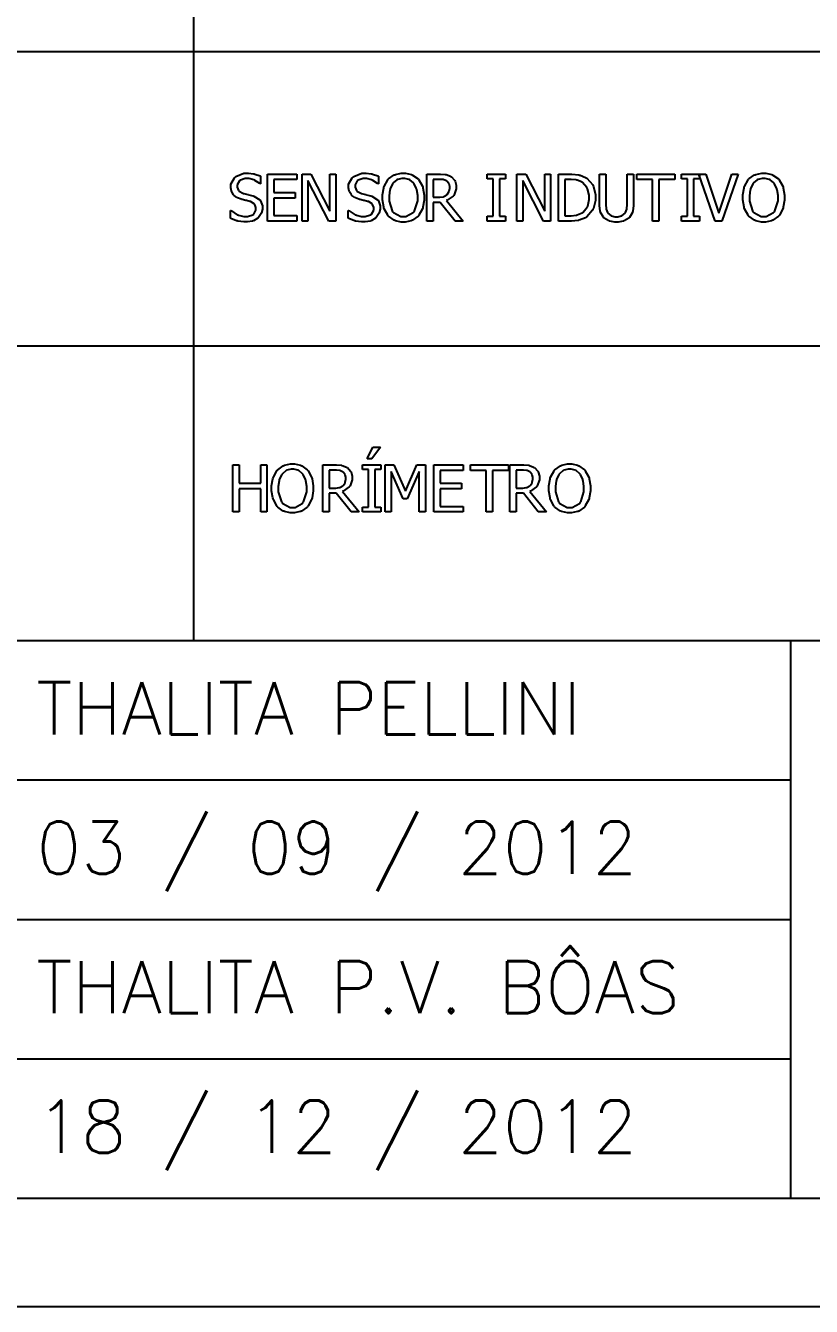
# Model space of a CAD drawing. Header units: millimetres. Extents: x 1974 to 2560, y 1429 to 1567.
# Drawn here: x 2487.464 to 2490.28, y 1512.671 to 1517.264 of the extents above; entities that cross this region are included whole.
import ezdxf

# ---------------------------------------------------------------- set-up
doc = ezdxf.new("R2010")
doc.units = ezdxf.units.MM
for name, color, linetype in [('MARGEM', 1, 'Continuous'), ('TEXTO', 4, 'Continuous'), ('TIMBRE', 7, 'Continuous')]:
    doc.layers.add(name, color=color, linetype=linetype)
doc.styles.add('ROMANS', font='romans.shx', dxfattribs={"height": 37})

msp = doc.modelspace()

# ---------------------------------------------------------------- linework, layer by layer
at = {"layer": 'MARGEM', "color": 7}
msp.add_lwpolyline([(2478.4513, 1512.6706), (2508.1513, 1512.6706), (2508.1513, 1533.6956), (2478.4513, 1533.6956)], close=True, dxfattribs=at)
at = {"layer": 'TEXTO', "color": 0}
for p, q in [((2488.0651, 1531.9544), (2488.0651, 1515.0586)), ((2507.7976, 1517.1706), (2478.9131, 1517.1706)), ((2488.1989, 1516.6953), (2488.2122, 1516.7188)), ((2488.2122, 1516.7188), (2488.2149, 1516.7211)), ((2488.2149, 1516.7211), (2488.2175, 1516.7234)), ((2488.2175, 1516.7234), (2488.2461, 1516.7349)), ((2488.2302, 1516.7071), (2488.2223, 1516.6936)), ((2488.2319, 1516.7083), (2488.2302, 1516.7071)), ((2488.2335, 1516.7095), (2488.2319, 1516.7083)), ((2488.2508, 1516.7156), (2488.2335, 1516.7095)), ((2488.2461, 1516.7349), (2488.2558, 1516.7349)), ((2488.2572, 1516.7156), (2488.2508, 1516.7156)), ((2488.2558, 1516.7349), (2488.2625, 1516.7349)), ((2488.2632, 1516.7156), (2488.2572, 1516.7156)), ((2488.2625, 1516.7349), (2488.2804, 1516.7326)), ((2488.2815, 1516.7111), (2488.2632, 1516.7156)), ((2488.2804, 1516.7326), (2488.2825, 1516.7321)), ((2488.2836, 1516.7101), (2488.2815, 1516.7111)), ((2488.2825, 1516.7321), (2488.2846, 1516.7317)), ((2488.2856, 1516.7092), (2488.2836, 1516.7101)), ((2488.2846, 1516.7317), (2488.3042, 1516.7249)), ((2488.3029, 1516.6985), (2488.2856, 1516.7092)), ((2488.3042, 1516.7249), (2488.306, 1516.7241)), ((2488.306, 1516.7241), (2488.306, 1516.6972)), ((2488.3303, 1516.563), (2488.3303, 1516.7319)), ((2488.3303, 1516.7319), (2488.4358, 1516.7319)), ((2488.4358, 1516.7119), (2488.3527, 1516.7119)), ((2488.3527, 1516.7119), (2488.3527, 1516.6657)), ((2488.4358, 1516.7319), (2488.4358, 1516.7119)), ((2488.4544, 1516.563), (2488.4544, 1516.7319)), ((2488.4544, 1516.7319), (2488.4864, 1516.7319)), ((2488.5501, 1516.563), (2488.4754, 1516.7086)), ((2488.4754, 1516.7086), (2488.4754, 1516.563)), ((2488.4864, 1516.7319), (2488.5543, 1516.5982)), ((2488.5543, 1516.5982), (2488.5543, 1516.7319)), ((2488.5543, 1516.7319), (2488.5752, 1516.7319)), ((2488.5752, 1516.7319), (2488.5752, 1516.563)), ((2488.5752, 1516.7319), (2488.5752, 1516.7319)), ((2488.621, 1516.6953), (2488.6343, 1516.7188)), ((2488.6343, 1516.7188), (2488.6371, 1516.7211)), ((2488.6371, 1516.7211), (2488.6397, 1516.7234)), ((2488.6397, 1516.7234), (2488.6682, 1516.7349)), ((2488.6525, 1516.7071), (2488.6444, 1516.6936)), ((2488.6541, 1516.7083), (2488.6525, 1516.7071)), ((2488.6556, 1516.7095), (2488.6541, 1516.7083)), ((2488.673, 1516.7156), (2488.6556, 1516.7095)), ((2488.6682, 1516.7349), (2488.6779, 1516.7349)), ((2488.6793, 1516.7156), (2488.673, 1516.7156)), ((2488.6779, 1516.7349), (2488.6846, 1516.7349)), ((2488.6854, 1516.7156), (2488.6793, 1516.7156)), ((2488.6846, 1516.7349), (2488.7026, 1516.7326)), ((2488.7037, 1516.7111), (2488.6854, 1516.7156)), ((2488.7026, 1516.7326), (2488.7048, 1516.7321)), ((2488.7058, 1516.7101), (2488.7037, 1516.7111)), ((2488.7048, 1516.7321), (2488.7068, 1516.7317)), ((2488.7079, 1516.7092), (2488.7058, 1516.7101)), ((2488.7068, 1516.7317), (2488.7263, 1516.7249)), ((2488.7251, 1516.6985), (2488.7079, 1516.7092)), ((2488.7263, 1516.7249), (2488.7281, 1516.7241)), ((2488.7281, 1516.7241), (2488.7281, 1516.6972)), ((2488.7489, 1516.6876), (2488.7614, 1516.7106)), ((2488.7614, 1516.7106), (2488.763, 1516.7125)), ((2488.763, 1516.7125), (2488.7646, 1516.7145)), ((2488.7646, 1516.7145), (2488.7843, 1516.7286)), ((2488.7946, 1516.7111), (2488.7811, 1516.7001)), ((2488.7843, 1516.7286), (2488.7866, 1516.7296)), ((2488.7866, 1516.7296), (2488.7888, 1516.7306)), ((2488.7888, 1516.7306), (2488.8102, 1516.7354)), ((2488.7961, 1516.7118), (2488.7946, 1516.7111)), ((2488.7976, 1516.7125), (2488.7961, 1516.7118)), ((2488.8121, 1516.716), (2488.7976, 1516.7125)), ((2488.8102, 1516.7354), (2488.8174, 1516.7354)), ((2488.8176, 1516.716), (2488.8121, 1516.716)), ((2488.8174, 1516.7354), (2488.8251, 1516.7354)), ((2488.8224, 1516.716), (2488.8176, 1516.716)), ((2488.8372, 1516.7124), (2488.8224, 1516.716)), ((2488.8251, 1516.7354), (2488.8462, 1516.7305)), ((2488.8388, 1516.7117), (2488.8372, 1516.7124)), ((2488.8404, 1516.711), (2488.8388, 1516.7117)), ((2488.8538, 1516.7), (2488.8404, 1516.711)), ((2488.8462, 1516.7305), (2488.8485, 1516.7294)), ((2488.8485, 1516.7294), (2488.8507, 1516.7284)), ((2488.8507, 1516.7284), (2488.8702, 1516.7144)), ((2488.8702, 1516.7144), (2488.8719, 1516.7125)), ((2488.8719, 1516.7125), (2488.8735, 1516.7107)), ((2488.8719, 1516.7125), (2488.8719, 1516.7125)), ((2488.8735, 1516.7107), (2488.8859, 1516.6878)), ((2488.9015, 1516.563), (2488.9015, 1516.7319)), ((2488.9015, 1516.7319), (2488.9451, 1516.7319)), ((2488.9462, 1516.7126), (2488.924, 1516.7126)), ((2488.924, 1516.7126), (2488.924, 1516.6489)), ((2488.9451, 1516.7319), (2488.951, 1516.7319)), ((2488.9498, 1516.7126), (2488.9462, 1516.7126)), ((2488.9608, 1516.7117), (2488.9498, 1516.7126)), ((2488.951, 1516.7319), (2488.9677, 1516.7307)), ((2488.962, 1516.7114), (2488.9608, 1516.7117)), ((2488.963, 1516.7112), (2488.962, 1516.7114)), ((2488.9722, 1516.7074), (2488.963, 1516.7112)), ((2488.9677, 1516.7307), (2488.9694, 1516.7304)), ((2488.9694, 1516.7304), (2488.971, 1516.7302)), ((2488.971, 1516.7302), (2488.9865, 1516.724)), ((2488.9731, 1516.7068), (2488.9722, 1516.7074)), ((2488.9739, 1516.7062), (2488.9731, 1516.7068)), ((2488.9807, 1516.6985), (2488.9739, 1516.7062)), ((2488.9865, 1516.724), (2488.988, 1516.723)), ((2488.988, 1516.723), (2488.9895, 1516.7221)), ((2488.9895, 1516.7221), (2489.0012, 1516.7099)), ((2489.0012, 1516.7099), (2489.0021, 1516.7084)), ((2489.0021, 1516.7084), (2489.0029, 1516.7069)), ((2489.0029, 1516.7069), (2489.0072, 1516.6914)), ((2489.1184, 1516.7147), (2489.1184, 1516.7319)), ((2489.1184, 1516.7319), (2489.184, 1516.7319)), ((2489.1399, 1516.7147), (2489.1184, 1516.7147)), ((2489.1399, 1516.5803), (2489.1399, 1516.7147)), ((2489.184, 1516.7147), (2489.1625, 1516.7147)), ((2489.1625, 1516.7147), (2489.1625, 1516.5803)), ((2489.184, 1516.7319), (2489.184, 1516.7147)), ((2489.2243, 1516.563), (2489.2243, 1516.7319)), ((2489.2243, 1516.7319), (2489.2562, 1516.7319)), ((2489.3199, 1516.563), (2489.2452, 1516.7086)), ((2489.2452, 1516.7086), (2489.2452, 1516.563)), ((2489.2562, 1516.7319), (2489.3241, 1516.5982)), ((2489.3241, 1516.5982), (2489.3241, 1516.7319)), ((2489.3241, 1516.7319), (2489.345, 1516.7319)), ((2489.345, 1516.7319), (2489.345, 1516.563)), ((2489.345, 1516.7319), (2489.345, 1516.7319)), ((2489.3733, 1516.563), (2489.3733, 1516.7319)), ((2489.3733, 1516.7319), (2489.4117, 1516.7319)), ((2489.4129, 1516.7126), (2489.3958, 1516.7126)), ((2489.3958, 1516.7126), (2489.3958, 1516.5823)), ((2489.4117, 1516.7319), (2489.4211, 1516.7319)), ((2489.4188, 1516.7126), (2489.4129, 1516.7126)), ((2489.4365, 1516.7107), (2489.4188, 1516.7126)), ((2489.4211, 1516.7319), (2489.4468, 1516.729)), ((2489.4383, 1516.7103), (2489.4365, 1516.7107)), ((2489.4399, 1516.7099), (2489.4383, 1516.7103)), ((2489.456, 1516.7034), (2489.4399, 1516.7099)), ((2489.4468, 1516.729), (2489.4491, 1516.7283)), ((2489.4491, 1516.7283), (2489.4514, 1516.7278)), ((2489.4514, 1516.7278), (2489.4705, 1516.7196)), ((2489.4575, 1516.7024), (2489.456, 1516.7034)), ((2489.4595, 1516.7012), (2489.4575, 1516.7024)), ((2489.4705, 1516.7196), (2489.4722, 1516.7186)), ((2489.4722, 1516.7186), (2489.475, 1516.7168)), ((2489.475, 1516.7168), (2489.496, 1516.6929)), ((2489.5203, 1516.6266), (2489.5203, 1516.7319)), ((2489.5203, 1516.7319), (2489.5428, 1516.7319)), ((2489.5428, 1516.7319), (2489.5428, 1516.6266)), ((2489.6201, 1516.626), (2489.6201, 1516.7319)), ((2489.6201, 1516.7319), (2489.6424, 1516.7319)), ((2489.6424, 1516.7319), (2489.6424, 1516.6266)), ((2489.6541, 1516.7119), (2489.6541, 1516.7319)), ((2489.6541, 1516.7319), (2489.7901, 1516.7319)), ((2489.7109, 1516.7119), (2489.6541, 1516.7119)), ((2489.7109, 1516.563), (2489.7109, 1516.7119)), ((2489.7901, 1516.7119), (2489.7333, 1516.7119)), ((2489.7333, 1516.7119), (2489.7333, 1516.563)), ((2489.7901, 1516.7319), (2489.7901, 1516.7119)), ((2489.8138, 1516.7147), (2489.8138, 1516.7319)), ((2489.8138, 1516.7319), (2489.8793, 1516.7319)), ((2489.8353, 1516.7147), (2489.8138, 1516.7147)), ((2489.8353, 1516.5803), (2489.8353, 1516.7147)), ((2489.8793, 1516.7147), (2489.8577, 1516.7147)), ((2489.8577, 1516.7147), (2489.8577, 1516.5803)), ((2489.935, 1516.563), (2489.8769, 1516.7319)), ((2489.8769, 1516.7319), (2489.901, 1516.7319)), ((2489.8793, 1516.7319), (2489.8793, 1516.7147)), ((2489.901, 1516.7319), (2489.9477, 1516.5917)), ((2489.9477, 1516.5917), (2489.9944, 1516.7319)), ((2490.0173, 1516.7319), (2489.9592, 1516.563)), ((2489.9944, 1516.7319), (2490.0173, 1516.7319)), ((2489.9944, 1516.7319), (2489.9944, 1516.7319)), ((2490.0403, 1516.6876), (2490.0529, 1516.7106)), ((2490.0529, 1516.7106), (2490.0545, 1516.7125)), ((2490.0545, 1516.7125), (2490.056, 1516.7145)), ((2490.056, 1516.7145), (2490.0758, 1516.7286)), ((2490.086, 1516.7111), (2490.0727, 1516.7001)), ((2490.0758, 1516.7286), (2490.0781, 1516.7296)), ((2490.0781, 1516.7296), (2490.0803, 1516.7306)), ((2490.0803, 1516.7306), (2490.1017, 1516.7354)), ((2490.0876, 1516.7118), (2490.086, 1516.7111)), ((2490.0891, 1516.7125), (2490.0876, 1516.7118)), ((2490.1036, 1516.716), (2490.0891, 1516.7125)), ((2490.1017, 1516.7354), (2490.1088, 1516.7354)), ((2490.1091, 1516.716), (2490.1036, 1516.716)), ((2490.1088, 1516.7354), (2490.1166, 1516.7354)), ((2490.1138, 1516.716), (2490.1091, 1516.716)), ((2490.1286, 1516.7124), (2490.1138, 1516.716)), ((2490.1166, 1516.7354), (2490.1376, 1516.7305)), ((2490.1302, 1516.7117), (2490.1286, 1516.7124)), ((2490.1318, 1516.711), (2490.1302, 1516.7117)), ((2490.1452, 1516.7), (2490.1318, 1516.711)), ((2490.1376, 1516.7305), (2490.14, 1516.7294)), ((2490.14, 1516.7294), (2490.1422, 1516.7284)), ((2490.1422, 1516.7284), (2490.1617, 1516.7144)), ((2490.1617, 1516.7144), (2490.1633, 1516.7125)), ((2490.1633, 1516.7125), (2490.1649, 1516.7107)), ((2490.1633, 1516.7125), (2490.1633, 1516.7125)), ((2490.1649, 1516.7107), (2490.1773, 1516.6878)), ((2488.1989, 1516.6866), (2488.1989, 1516.6953)), ((2488.1989, 1516.6826), (2488.1989, 1516.6866)), ((2488.2014, 1516.6705), (2488.1989, 1516.6826)), ((2488.2018, 1516.6693), (2488.2014, 1516.6705)), ((2488.2023, 1516.668), (2488.2018, 1516.6693)), ((2488.209, 1516.6571), (2488.2023, 1516.668)), ((2488.2099, 1516.6562), (2488.209, 1516.6571)), ((2488.2107, 1516.6553), (2488.2099, 1516.6562)), ((2488.2223, 1516.6936), (2488.2223, 1516.6891)), ((2488.2223, 1516.6891), (2488.2223, 1516.6848)), ((2488.2223, 1516.6848), (2488.2269, 1516.673)), ((2488.2269, 1516.673), (2488.2279, 1516.6719)), ((2488.2279, 1516.6719), (2488.2288, 1516.6709)), ((2488.2288, 1516.6709), (2488.2425, 1516.6631)), ((2488.2425, 1516.6631), (2488.2444, 1516.6626)), ((2488.2444, 1516.6626), (2488.2456, 1516.6623)), ((2488.2456, 1516.6623), (2488.2601, 1516.6587)), ((2488.2601, 1516.6587), (2488.2619, 1516.6582)), ((2488.2619, 1516.6582), (2488.2635, 1516.6578)), ((2488.2635, 1516.6578), (2488.2778, 1516.6541)), ((2488.3043, 1516.6972), (2488.3029, 1516.6985)), ((2488.306, 1516.6972), (2488.3043, 1516.6972)), ((2488.3527, 1516.6657), (2488.4302, 1516.6657)), ((2488.4302, 1516.6657), (2488.4302, 1516.6457)), ((2488.621, 1516.6866), (2488.621, 1516.6953)), ((2488.621, 1516.6826), (2488.621, 1516.6866)), ((2488.6235, 1516.6705), (2488.621, 1516.6826)), ((2488.624, 1516.6693), (2488.6235, 1516.6705)), ((2488.6244, 1516.668), (2488.624, 1516.6693)), ((2488.6312, 1516.6571), (2488.6244, 1516.668)), ((2488.6321, 1516.6562), (2488.6312, 1516.6571)), ((2488.633, 1516.6553), (2488.6321, 1516.6562)), ((2488.6444, 1516.6936), (2488.6444, 1516.6891)), ((2488.6444, 1516.6891), (2488.6444, 1516.6848)), ((2488.6444, 1516.6848), (2488.6492, 1516.673)), ((2488.6492, 1516.673), (2488.6501, 1516.6719)), ((2488.6501, 1516.6719), (2488.651, 1516.6709)), ((2488.651, 1516.6709), (2488.6647, 1516.6631)), ((2488.6647, 1516.6631), (2488.6665, 1516.6626)), ((2488.6665, 1516.6626), (2488.6677, 1516.6623)), ((2488.6677, 1516.6623), (2488.6823, 1516.6587)), ((2488.6823, 1516.6587), (2488.684, 1516.6582)), ((2488.684, 1516.6582), (2488.6856, 1516.6578)), ((2488.6856, 1516.6578), (2488.7, 1516.6541)), ((2488.7265, 1516.6972), (2488.7251, 1516.6985)), ((2488.7281, 1516.6972), (2488.7265, 1516.6972)), ((2488.7428, 1516.6568), (2488.7472, 1516.6823)), ((2488.7428, 1516.6474), (2488.7428, 1516.6568)), ((2488.7472, 1516.6823), (2488.748, 1516.6849)), ((2488.748, 1516.6849), (2488.7489, 1516.6876)), ((2488.7691, 1516.6748), (2488.7662, 1516.6543)), ((2488.7698, 1516.6769), (2488.7691, 1516.6748)), ((2488.7703, 1516.6792), (2488.7698, 1516.6769)), ((2488.7788, 1516.6972), (2488.7703, 1516.6792)), ((2488.7799, 1516.6986), (2488.7788, 1516.6972)), ((2488.7811, 1516.7001), (2488.7799, 1516.6986)), ((2488.8549, 1516.6986), (2488.8538, 1516.7)), ((2488.856, 1516.6972), (2488.8549, 1516.6986)), ((2488.8645, 1516.6794), (2488.856, 1516.6972)), ((2488.8652, 1516.6771), (2488.8645, 1516.6794)), ((2488.8658, 1516.675), (2488.8652, 1516.6771)), ((2488.8688, 1516.6549), (2488.8658, 1516.675)), ((2488.8859, 1516.6878), (2488.8868, 1516.685)), ((2488.8868, 1516.685), (2488.8877, 1516.6823)), ((2488.8877, 1516.6823), (2488.8922, 1516.6562)), ((2488.8922, 1516.6562), (2488.8922, 1516.6474)), ((2488.9623, 1516.6509), (2488.9733, 1516.6567)), ((2488.9733, 1516.6567), (2488.9743, 1516.6576)), ((2488.9743, 1516.6576), (2488.975, 1516.6585)), ((2488.975, 1516.6585), (2488.981, 1516.6679)), ((2488.9811, 1516.6975), (2488.9807, 1516.6985)), ((2488.981, 1516.6679), (2488.9814, 1516.669)), ((2488.9815, 1516.6966), (2488.9811, 1516.6975)), ((2488.9814, 1516.669), (2488.9818, 1516.6701)), ((2488.9838, 1516.6877), (2488.9815, 1516.6966)), ((2488.9818, 1516.6701), (2488.9838, 1516.6809)), ((2488.9838, 1516.6844), (2488.9838, 1516.6877)), ((2488.9838, 1516.6809), (2488.9838, 1516.6844)), ((2488.9838, 1516.6844), (2488.9838, 1516.6844)), ((2488.9994, 1516.6571), (2488.9978, 1516.655)), ((2489.0072, 1516.6784), (2488.9994, 1516.6571)), ((2489.0072, 1516.6914), (2489.0072, 1516.6861)), ((2489.0072, 1516.6861), (2489.0072, 1516.6784)), ((2489.4755, 1516.6832), (2489.4595, 1516.7012)), ((2489.4767, 1516.6809), (2489.4755, 1516.6832)), ((2489.4778, 1516.6787), (2489.4767, 1516.6809)), ((2489.4831, 1516.656), (2489.4778, 1516.6787)), ((2489.4831, 1516.6476), (2489.4831, 1516.656)), ((2489.496, 1516.6929), (2489.4976, 1516.6899)), ((2489.4976, 1516.6899), (2489.499, 1516.687)), ((2489.499, 1516.687), (2489.5065, 1516.6573)), ((2489.5065, 1516.6573), (2489.5065, 1516.6473)), ((2490.0342, 1516.6568), (2490.0386, 1516.6823)), ((2490.0342, 1516.6474), (2490.0342, 1516.6568)), ((2490.0386, 1516.6823), (2490.0395, 1516.6849)), ((2490.0395, 1516.6849), (2490.0403, 1516.6876)), ((2490.0605, 1516.6748), (2490.0576, 1516.6543)), ((2490.0612, 1516.6769), (2490.0605, 1516.6748)), ((2490.0617, 1516.6792), (2490.0612, 1516.6769)), ((2490.0703, 1516.6972), (2490.0617, 1516.6792)), ((2490.0715, 1516.6986), (2490.0703, 1516.6972)), ((2490.0727, 1516.7001), (2490.0715, 1516.6986)), ((2490.1464, 1516.6986), (2490.1452, 1516.7)), ((2490.1474, 1516.6972), (2490.1464, 1516.6986)), ((2490.1559, 1516.6794), (2490.1474, 1516.6972)), ((2490.1566, 1516.6771), (2490.1559, 1516.6794)), ((2490.1572, 1516.675), (2490.1566, 1516.6771)), ((2490.1602, 1516.6549), (2490.1572, 1516.675)), ((2490.1773, 1516.6878), (2490.1783, 1516.685)), ((2490.1783, 1516.685), (2490.1792, 1516.6823)), ((2490.1792, 1516.6823), (2490.1836, 1516.6562)), ((2490.1836, 1516.6562), (2490.1836, 1516.6474)), ((2488.221, 1516.6475), (2488.2107, 1516.6553)), ((2488.2222, 1516.647), (2488.221, 1516.6475)), ((2488.2232, 1516.6464), (2488.2222, 1516.647)), ((2488.2363, 1516.6415), (2488.2232, 1516.6464)), ((2488.2378, 1516.6411), (2488.2363, 1516.6415)), ((2488.2394, 1516.6407), (2488.2378, 1516.6411)), ((2488.253, 1516.6375), (2488.2394, 1516.6407)), ((2488.254, 1516.6372), (2488.253, 1516.6375)), ((2488.2551, 1516.637), (2488.254, 1516.6372)), ((2488.2669, 1516.6338), (2488.2551, 1516.637)), ((2488.2682, 1516.6335), (2488.2669, 1516.6338)), ((2488.2701, 1516.633), (2488.2682, 1516.6335)), ((2488.2833, 1516.6251), (2488.2701, 1516.633)), ((2488.2778, 1516.6541), (2488.2789, 1516.6537)), ((2488.2789, 1516.6537), (2488.2818, 1516.6529)), ((2488.2818, 1516.6529), (2488.3031, 1516.6395)), ((2488.2842, 1516.6241), (2488.2833, 1516.6251)), ((2488.285, 1516.623), (2488.2842, 1516.6241)), ((2488.2892, 1516.6117), (2488.285, 1516.623)), ((2488.2892, 1516.6076), (2488.2892, 1516.6117)), ((2488.3031, 1516.6395), (2488.3044, 1516.6376)), ((2488.3044, 1516.6376), (2488.3058, 1516.6359)), ((2488.3058, 1516.6359), (2488.3125, 1516.6174)), ((2488.3125, 1516.6174), (2488.3125, 1516.6111)), ((2488.3125, 1516.6111), (2488.3125, 1516.6063)), ((2488.4302, 1516.6457), (2488.3527, 1516.6457)), ((2488.3527, 1516.6457), (2488.3527, 1516.583)), ((2488.6431, 1516.6475), (2488.633, 1516.6553)), ((2488.6443, 1516.647), (2488.6431, 1516.6475)), ((2488.6454, 1516.6464), (2488.6443, 1516.647)), ((2488.6585, 1516.6415), (2488.6454, 1516.6464)), ((2488.66, 1516.6411), (2488.6585, 1516.6415)), ((2488.6616, 1516.6407), (2488.66, 1516.6411)), ((2488.6751, 1516.6375), (2488.6616, 1516.6407)), ((2488.6762, 1516.6372), (2488.6751, 1516.6375)), ((2488.6773, 1516.637), (2488.6762, 1516.6372)), ((2488.6892, 1516.6338), (2488.6773, 1516.637)), ((2488.6905, 1516.6335), (2488.6892, 1516.6338)), ((2488.6923, 1516.633), (2488.6905, 1516.6335)), ((2488.7055, 1516.6251), (2488.6923, 1516.633)), ((2488.7, 1516.6541), (2488.7011, 1516.6537)), ((2488.7011, 1516.6537), (2488.7041, 1516.6529)), ((2488.7041, 1516.6529), (2488.7253, 1516.6395)), ((2488.7064, 1516.6241), (2488.7055, 1516.6251)), ((2488.7072, 1516.623), (2488.7064, 1516.6241)), ((2488.7113, 1516.6117), (2488.7072, 1516.623)), ((2488.7113, 1516.6076), (2488.7113, 1516.6117)), ((2488.7253, 1516.6395), (2488.7267, 1516.6376)), ((2488.7267, 1516.6376), (2488.7279, 1516.6359)), ((2488.7279, 1516.6359), (2488.7347, 1516.6174)), ((2488.7347, 1516.6174), (2488.7347, 1516.6111)), ((2488.7347, 1516.6111), (2488.7347, 1516.6063)), ((2488.7428, 1516.6389), (2488.7428, 1516.6474)), ((2488.7472, 1516.613), (2488.7428, 1516.6389)), ((2488.748, 1516.6102), (2488.7472, 1516.613)), ((2488.7489, 1516.6075), (2488.748, 1516.6102)), ((2488.7662, 1516.6543), (2488.7662, 1516.6474)), ((2488.7662, 1516.6474), (2488.7662, 1516.6347)), ((2488.7662, 1516.6347), (2488.7778, 1516.5995)), ((2488.8571, 1516.5995), (2488.8688, 1516.6355)), ((2488.8688, 1516.6474), (2488.8688, 1516.6549)), ((2488.8688, 1516.6355), (2488.8688, 1516.6474)), ((2488.8688, 1516.6474), (2488.8688, 1516.6474)), ((2488.8869, 1516.6103), (2488.8861, 1516.6076)), ((2488.8878, 1516.6131), (2488.8869, 1516.6103)), ((2488.8922, 1516.6382), (2488.8878, 1516.6131)), ((2488.8922, 1516.6474), (2488.8922, 1516.6382)), ((2488.924, 1516.6489), (2488.9437, 1516.6489)), ((2488.9496, 1516.6302), (2488.924, 1516.6302)), ((2488.924, 1516.6302), (2488.924, 1516.563)), ((2488.9437, 1516.6489), (2488.9479, 1516.6489)), ((2488.9479, 1516.6489), (2488.9597, 1516.6504)), ((2489.0031, 1516.563), (2488.9496, 1516.6302)), ((2488.9597, 1516.6504), (2488.961, 1516.6506)), ((2488.961, 1516.6506), (2488.9623, 1516.6509)), ((2488.9748, 1516.6376), (2488.9722, 1516.6366)), ((2488.9722, 1516.6366), (2489.0323, 1516.563)), ((2488.9722, 1516.6366), (2488.9722, 1516.6366)), ((2488.9962, 1516.653), (2488.9748, 1516.6376)), ((2488.9978, 1516.655), (2488.9962, 1516.653)), ((2489.4615, 1516.5949), (2489.4762, 1516.6125)), ((2489.4762, 1516.6125), (2489.4771, 1516.6146)), ((2489.4771, 1516.6146), (2489.4781, 1516.6169)), ((2489.4781, 1516.6169), (2489.4831, 1516.64)), ((2489.4831, 1516.64), (2489.4831, 1516.6476)), ((2489.4831, 1516.6476), (2489.4831, 1516.6476)), ((2489.5065, 1516.6369), (2489.4987, 1516.6086)), ((2489.5065, 1516.6473), (2489.5065, 1516.6369)), ((2489.5065, 1516.6473), (2489.5065, 1516.6473)), ((2489.5203, 1516.6195), (2489.5203, 1516.6266)), ((2489.5233, 1516.5983), (2489.5203, 1516.6195)), ((2489.5428, 1516.6266), (2489.5428, 1516.6217)), ((2489.5428, 1516.6217), (2489.544, 1516.6082)), ((2489.6187, 1516.6081), (2489.6201, 1516.6215)), ((2489.6201, 1516.6215), (2489.6201, 1516.626)), ((2489.6424, 1516.6191), (2489.6395, 1516.5985)), ((2489.6424, 1516.6266), (2489.6424, 1516.6191)), ((2490.0342, 1516.6389), (2490.0342, 1516.6474)), ((2490.0386, 1516.613), (2490.0342, 1516.6389)), ((2490.0395, 1516.6102), (2490.0386, 1516.613)), ((2490.0403, 1516.6075), (2490.0395, 1516.6102)), ((2490.0576, 1516.6543), (2490.0576, 1516.6474)), ((2490.0576, 1516.6474), (2490.0576, 1516.6347)), ((2490.0576, 1516.6347), (2490.0692, 1516.5995)), ((2490.1486, 1516.5995), (2490.1602, 1516.6355)), ((2490.1602, 1516.6474), (2490.1602, 1516.6549)), ((2490.1602, 1516.6355), (2490.1602, 1516.6474)), ((2490.1602, 1516.6474), (2490.1602, 1516.6474)), ((2490.1784, 1516.6103), (2490.1775, 1516.6076)), ((2490.1792, 1516.6131), (2490.1784, 1516.6103)), ((2490.1836, 1516.6382), (2490.1792, 1516.6131)), ((2490.1836, 1516.6474), (2490.1836, 1516.6382)), ((2488.1977, 1516.5731), (2488.1977, 1516.6013)), ((2488.1977, 1516.6013), (2488.1992, 1516.6013)), ((2488.1995, 1516.5722), (2488.1977, 1516.5731)), ((2488.1992, 1516.6013), (2488.201, 1516.5995)), ((2488.2197, 1516.5644), (2488.1995, 1516.5722)), ((2488.201, 1516.5995), (2488.222, 1516.586)), ((2488.2219, 1516.5637), (2488.2197, 1516.5644)), ((2488.224, 1516.5631), (2488.2219, 1516.5637)), ((2488.222, 1516.586), (2488.2244, 1516.5851)), ((2488.2244, 1516.5851), (2488.2268, 1516.5842)), ((2488.2268, 1516.5842), (2488.2453, 1516.5793)), ((2488.2453, 1516.5793), (2488.2515, 1516.5793)), ((2488.2515, 1516.5793), (2488.2584, 1516.5793)), ((2488.2584, 1516.5793), (2488.2779, 1516.5858)), ((2488.2789, 1516.5639), (2488.2771, 1516.5633)), ((2488.2779, 1516.5858), (2488.2796, 1516.5871)), ((2488.2805, 1516.5646), (2488.2789, 1516.5639)), ((2488.2796, 1516.5871), (2488.2812, 1516.5884)), ((2488.2958, 1516.5741), (2488.2805, 1516.5646)), ((2488.2812, 1516.5884), (2488.2892, 1516.6028)), ((2488.2892, 1516.6028), (2488.2892, 1516.6076)), ((2488.2973, 1516.5753), (2488.2958, 1516.5741)), ((2488.2984, 1516.5764), (2488.2973, 1516.5753)), ((2488.3079, 1516.5901), (2488.2984, 1516.5764)), ((2488.3085, 1516.5916), (2488.3079, 1516.5901)), ((2488.3092, 1516.5933), (2488.3085, 1516.5916)), ((2488.3125, 1516.6063), (2488.3092, 1516.5933)), ((2488.3527, 1516.583), (2488.4358, 1516.583)), ((2488.4358, 1516.583), (2488.4358, 1516.563)), ((2488.6199, 1516.5731), (2488.6199, 1516.6013)), ((2488.6199, 1516.6013), (2488.6214, 1516.6013)), ((2488.6217, 1516.5722), (2488.6199, 1516.5731)), ((2488.6214, 1516.6013), (2488.6233, 1516.5995)), ((2488.6418, 1516.5644), (2488.6217, 1516.5722)), ((2488.6233, 1516.5995), (2488.6442, 1516.586)), ((2488.644, 1516.5637), (2488.6418, 1516.5644)), ((2488.6461, 1516.5631), (2488.644, 1516.5637)), ((2488.6442, 1516.586), (2488.6466, 1516.5851)), ((2488.6466, 1516.5851), (2488.649, 1516.5842)), ((2488.649, 1516.5842), (2488.6675, 1516.5793)), ((2488.6675, 1516.5793), (2488.6737, 1516.5793)), ((2488.6737, 1516.5793), (2488.6807, 1516.5793)), ((2488.6807, 1516.5793), (2488.7002, 1516.5858)), ((2488.701, 1516.5639), (2488.6992, 1516.5633)), ((2488.7002, 1516.5858), (2488.7018, 1516.5871)), ((2488.7026, 1516.5646), (2488.701, 1516.5639)), ((2488.7018, 1516.5871), (2488.7034, 1516.5884)), ((2488.718, 1516.5741), (2488.7026, 1516.5646)), ((2488.7034, 1516.5884), (2488.7113, 1516.6028)), ((2488.7113, 1516.6028), (2488.7113, 1516.6076)), ((2488.7194, 1516.5753), (2488.718, 1516.5741)), ((2488.7206, 1516.5764), (2488.7194, 1516.5753)), ((2488.7301, 1516.5901), (2488.7206, 1516.5764)), ((2488.7308, 1516.5916), (2488.7301, 1516.5901)), ((2488.7313, 1516.5933), (2488.7308, 1516.5916)), ((2488.7347, 1516.6063), (2488.7313, 1516.5933)), ((2488.7613, 1516.5845), (2488.7489, 1516.6075)), ((2488.7629, 1516.5825), (2488.7613, 1516.5845)), ((2488.7646, 1516.5807), (2488.7629, 1516.5825)), ((2488.7842, 1516.5662), (2488.7646, 1516.5807)), ((2488.7778, 1516.5995), (2488.7801, 1516.5965)), ((2488.7801, 1516.5965), (2488.7824, 1516.5936)), ((2488.7824, 1516.5936), (2488.8088, 1516.579)), ((2488.7865, 1516.5653), (2488.7842, 1516.5662)), ((2488.7888, 1516.5643), (2488.7865, 1516.5653)), ((2488.8096, 1516.5595), (2488.7888, 1516.5643)), ((2488.8088, 1516.579), (2488.8176, 1516.579)), ((2488.8176, 1516.579), (2488.8269, 1516.579)), ((2488.8454, 1516.5642), (2488.8244, 1516.5595)), ((2488.8269, 1516.579), (2488.8526, 1516.5936)), ((2488.8477, 1516.5651), (2488.8454, 1516.5642)), ((2488.8499, 1516.566), (2488.8477, 1516.5651)), ((2488.8702, 1516.5806), (2488.8499, 1516.566)), ((2488.8526, 1516.5936), (2488.8549, 1516.5965)), ((2488.8549, 1516.5965), (2488.8571, 1516.5995)), ((2488.8719, 1516.5825), (2488.8702, 1516.5806)), ((2488.8735, 1516.5845), (2488.8719, 1516.5825)), ((2488.8861, 1516.6076), (2488.8735, 1516.5845)), ((2489.1184, 1516.563), (2489.1184, 1516.5803)), ((2489.1184, 1516.5803), (2489.1399, 1516.5803)), ((2489.1625, 1516.5803), (2489.184, 1516.5803)), ((2489.184, 1516.5803), (2489.184, 1516.563)), ((2489.184, 1516.5803), (2489.184, 1516.5803)), ((2489.3958, 1516.5823), (2489.4129, 1516.5823)), ((2489.4129, 1516.5823), (2489.4194, 1516.5823)), ((2489.4194, 1516.5823), (2489.4372, 1516.5843)), ((2489.4437, 1516.5654), (2489.4201, 1516.563)), ((2489.4372, 1516.5843), (2489.4391, 1516.5847)), ((2489.4391, 1516.5847), (2489.441, 1516.5852)), ((2489.441, 1516.5852), (2489.4581, 1516.5924)), ((2489.4459, 1516.5657), (2489.4437, 1516.5654)), ((2489.4481, 1516.5662), (2489.4459, 1516.5657)), ((2489.4699, 1516.5753), (2489.4481, 1516.5662)), ((2489.4581, 1516.5924), (2489.4596, 1516.5935)), ((2489.4596, 1516.5935), (2489.4615, 1516.5949)), ((2489.472, 1516.5765), (2489.4699, 1516.5753)), ((2489.4747, 1516.5783), (2489.472, 1516.5765)), ((2489.4955, 1516.6024), (2489.4747, 1516.5783)), ((2489.4971, 1516.6055), (2489.4955, 1516.6024)), ((2489.4987, 1516.6086), (2489.4971, 1516.6055)), ((2489.524, 1516.5962), (2489.5233, 1516.5983)), ((2489.5245, 1516.5942), (2489.524, 1516.5962)), ((2489.5349, 1516.5766), (2489.5245, 1516.5942)), ((2489.5364, 1516.5751), (2489.5349, 1516.5766)), ((2489.5377, 1516.5738), (2489.5364, 1516.5751)), ((2489.5535, 1516.5641), (2489.5377, 1516.5738)), ((2489.544, 1516.6082), (2489.5443, 1516.6069)), ((2489.5443, 1516.6069), (2489.5445, 1516.6056)), ((2489.5445, 1516.6056), (2489.5492, 1516.5936)), ((2489.5492, 1516.5936), (2489.55, 1516.5925)), ((2489.55, 1516.5925), (2489.5507, 1516.5914)), ((2489.5507, 1516.5914), (2489.561, 1516.5828)), ((2489.5554, 1516.5634), (2489.5535, 1516.5641)), ((2489.561, 1516.5828), (2489.5623, 1516.5821)), ((2489.5623, 1516.5821), (2489.5636, 1516.5816)), ((2489.5636, 1516.5816), (2489.5769, 1516.5787)), ((2489.5769, 1516.5787), (2489.5813, 1516.5787)), ((2489.5813, 1516.5787), (2489.586, 1516.5787)), ((2489.586, 1516.5787), (2489.5987, 1516.5816)), ((2489.5987, 1516.5816), (2489.6001, 1516.5821)), ((2489.6001, 1516.5821), (2489.6015, 1516.5828)), ((2489.6015, 1516.5828), (2489.612, 1516.5914)), ((2489.6094, 1516.564), (2489.6077, 1516.5633)), ((2489.625, 1516.5738), (2489.6094, 1516.564)), ((2489.612, 1516.5914), (2489.6128, 1516.5925)), ((2489.6128, 1516.5925), (2489.6134, 1516.5936)), ((2489.6134, 1516.5936), (2489.6182, 1516.6055)), ((2489.6182, 1516.6055), (2489.6185, 1516.6068)), ((2489.6185, 1516.6068), (2489.6187, 1516.6081)), ((2489.6264, 1516.5751), (2489.625, 1516.5738)), ((2489.6279, 1516.5765), (2489.6264, 1516.5751)), ((2489.6383, 1516.5944), (2489.6279, 1516.5765)), ((2489.6389, 1516.5964), (2489.6383, 1516.5944)), ((2489.6395, 1516.5985), (2489.6389, 1516.5964)), ((2489.8138, 1516.563), (2489.8138, 1516.5803)), ((2489.8138, 1516.5803), (2489.8353, 1516.5803)), ((2489.8577, 1516.5803), (2489.8793, 1516.5803)), ((2489.8793, 1516.5803), (2489.8793, 1516.563)), ((2489.8793, 1516.5803), (2489.8793, 1516.5803)), ((2490.0527, 1516.5845), (2490.0403, 1516.6075)), ((2490.0544, 1516.5825), (2490.0527, 1516.5845)), ((2490.056, 1516.5807), (2490.0544, 1516.5825)), ((2490.0757, 1516.5662), (2490.056, 1516.5807)), ((2490.0692, 1516.5995), (2490.0716, 1516.5965)), ((2490.0716, 1516.5965), (2490.0739, 1516.5936)), ((2490.0739, 1516.5936), (2490.1002, 1516.579)), ((2490.078, 1516.5653), (2490.0757, 1516.5662)), ((2490.0802, 1516.5643), (2490.078, 1516.5653)), ((2490.101, 1516.5595), (2490.0802, 1516.5643)), ((2490.1002, 1516.579), (2490.1091, 1516.579)), ((2490.1091, 1516.579), (2490.1183, 1516.579)), ((2490.1369, 1516.5642), (2490.1158, 1516.5595)), ((2490.1183, 1516.579), (2490.144, 1516.5936)), ((2490.1392, 1516.5651), (2490.1369, 1516.5642)), ((2490.1414, 1516.566), (2490.1392, 1516.5651)), ((2490.1616, 1516.5806), (2490.1414, 1516.566)), ((2490.144, 1516.5936), (2490.1464, 1516.5965)), ((2490.1464, 1516.5965), (2490.1486, 1516.5995)), ((2490.1633, 1516.5825), (2490.1616, 1516.5806)), ((2490.165, 1516.5845), (2490.1633, 1516.5825)), ((2490.1775, 1516.6076), (2490.165, 1516.5845)), ((2488.2453, 1516.5599), (2488.224, 1516.5631)), ((2488.2532, 1516.5599), (2488.2453, 1516.5599)), ((2488.2591, 1516.5599), (2488.2532, 1516.5599)), ((2488.2532, 1516.5599), (2488.2532, 1516.5599)), ((2488.2771, 1516.5633), (2488.2591, 1516.5599)), ((2488.4358, 1516.563), (2488.3303, 1516.563)), ((2488.4358, 1516.563), (2488.4358, 1516.563)), ((2488.4754, 1516.563), (2488.4544, 1516.563)), ((2488.5752, 1516.563), (2488.5501, 1516.563)), ((2488.6674, 1516.5599), (2488.6461, 1516.5631)), ((2488.6752, 1516.5599), (2488.6674, 1516.5599)), ((2488.6811, 1516.5599), (2488.6752, 1516.5599)), ((2488.6752, 1516.5599), (2488.6752, 1516.5599)), ((2488.6992, 1516.5633), (2488.6811, 1516.5599)), ((2488.8174, 1516.5595), (2488.8096, 1516.5595)), ((2488.8244, 1516.5595), (2488.8174, 1516.5595)), ((2488.924, 1516.563), (2488.9015, 1516.563)), ((2489.0323, 1516.563), (2489.0031, 1516.563)), ((2489.184, 1516.563), (2489.1184, 1516.563)), ((2489.2452, 1516.563), (2489.2243, 1516.563)), ((2489.345, 1516.563), (2489.3199, 1516.563)), ((2489.4122, 1516.563), (2489.3733, 1516.563)), ((2489.4201, 1516.563), (2489.4122, 1516.563)), ((2489.5572, 1516.5628), (2489.5554, 1516.5634)), ((2489.5749, 1516.5595), (2489.5572, 1516.5628)), ((2489.5813, 1516.5595), (2489.5749, 1516.5595)), ((2489.5875, 1516.5595), (2489.5813, 1516.5595)), ((2489.5813, 1516.5595), (2489.5813, 1516.5595)), ((2489.6058, 1516.5627), (2489.5875, 1516.5595)), ((2489.6077, 1516.5633), (2489.6058, 1516.5627)), ((2489.7333, 1516.563), (2489.7109, 1516.563)), ((2489.7333, 1516.563), (2489.7333, 1516.563)), ((2489.8793, 1516.563), (2489.8138, 1516.563)), ((2489.9592, 1516.563), (2489.935, 1516.563)), ((2490.1088, 1516.5595), (2490.101, 1516.5595)), ((2490.1158, 1516.5595), (2490.1088, 1516.5595)), ((2507.7976, 1516.1146), (2478.9131, 1516.1146)), ((2488.6874, 1515.71), (2488.7077, 1515.7524)), ((2488.7353, 1515.7524), (2488.7044, 1515.71)), ((2488.7077, 1515.7524), (2488.7353, 1515.7524)), ((2488.7077, 1515.7524), (2488.7077, 1515.7524)), ((2488.3915, 1515.6875), (2488.4129, 1515.6923)), ((2488.4129, 1515.6923), (2488.4201, 1515.6923)), ((2488.4201, 1515.6923), (2488.4278, 1515.6923)), ((2488.4278, 1515.6923), (2488.4488, 1515.6874)), ((2488.7044, 1515.71), (2488.6874, 1515.71)), ((2489.3849, 1515.6875), (2489.4062, 1515.6923)), ((2489.4062, 1515.6923), (2489.4134, 1515.6923)), ((2489.4134, 1515.6923), (2489.4212, 1515.6923)), ((2489.4212, 1515.6923), (2489.4422, 1515.6874)), ((2488.206, 1515.5199), (2488.206, 1515.6888)), ((2488.206, 1515.6888), (2488.2285, 1515.6888)), ((2488.2285, 1515.6888), (2488.2285, 1515.6226)), ((2488.3062, 1515.6226), (2488.3062, 1515.6888)), ((2488.3062, 1515.6888), (2488.3286, 1515.6888)), ((2488.3286, 1515.6888), (2488.3286, 1515.5199)), ((2488.3286, 1515.6888), (2488.3286, 1515.6888)), ((2488.3516, 1515.6445), (2488.3641, 1515.6676)), ((2488.3641, 1515.6676), (2488.3657, 1515.6694)), ((2488.3657, 1515.6694), (2488.3674, 1515.6714)), ((2488.3674, 1515.6714), (2488.3869, 1515.6855)), ((2488.3815, 1515.6541), (2488.3729, 1515.6361)), ((2488.3826, 1515.6555), (2488.3815, 1515.6541)), ((2488.3838, 1515.657), (2488.3826, 1515.6555)), ((2488.3973, 1515.6681), (2488.3838, 1515.657)), ((2488.3869, 1515.6855), (2488.3893, 1515.6865)), ((2488.3893, 1515.6865), (2488.3915, 1515.6875)), ((2488.3988, 1515.6688), (2488.3973, 1515.6681)), ((2488.4003, 1515.6695), (2488.3988, 1515.6688)), ((2488.4149, 1515.673), (2488.4003, 1515.6695)), ((2488.4202, 1515.673), (2488.4149, 1515.673)), ((2488.4251, 1515.673), (2488.4202, 1515.673)), ((2488.4398, 1515.6694), (2488.4251, 1515.673)), ((2488.4414, 1515.6687), (2488.4398, 1515.6694)), ((2488.443, 1515.668), (2488.4414, 1515.6687)), ((2488.4565, 1515.6569), (2488.443, 1515.668)), ((2488.4488, 1515.6874), (2488.4511, 1515.6863)), ((2488.4511, 1515.6863), (2488.4534, 1515.6853)), ((2488.4534, 1515.6853), (2488.4729, 1515.6713)), ((2488.4576, 1515.6555), (2488.4565, 1515.6569)), ((2488.4587, 1515.6541), (2488.4576, 1515.6555)), ((2488.4672, 1515.6363), (2488.4587, 1515.6541)), ((2488.4729, 1515.6713), (2488.4745, 1515.6694)), ((2488.4745, 1515.6694), (2488.4761, 1515.6676)), ((2488.4745, 1515.6694), (2488.4745, 1515.6694)), ((2488.4761, 1515.6676), (2488.4886, 1515.6447)), ((2488.5289, 1515.5199), (2488.5289, 1515.6888)), ((2488.5289, 1515.6888), (2488.5724, 1515.6888)), ((2488.5736, 1515.6695), (2488.5514, 1515.6695)), ((2488.5514, 1515.6695), (2488.5514, 1515.6058)), ((2488.5724, 1515.6888), (2488.5784, 1515.6888)), ((2488.5773, 1515.6695), (2488.5736, 1515.6695)), ((2488.5883, 1515.6686), (2488.5773, 1515.6695)), ((2488.5784, 1515.6888), (2488.5951, 1515.6876)), ((2488.5894, 1515.6683), (2488.5883, 1515.6686)), ((2488.5904, 1515.6681), (2488.5894, 1515.6683)), ((2488.5996, 1515.6644), (2488.5904, 1515.6681)), ((2488.5951, 1515.6876), (2488.5968, 1515.6873)), ((2488.5968, 1515.6873), (2488.5984, 1515.6871)), ((2488.5984, 1515.6871), (2488.6139, 1515.6809)), ((2488.6005, 1515.6638), (2488.5996, 1515.6644)), ((2488.6013, 1515.6632), (2488.6005, 1515.6638)), ((2488.608, 1515.6554), (2488.6013, 1515.6632)), ((2488.6085, 1515.6544), (2488.608, 1515.6554)), ((2488.6089, 1515.6535), (2488.6085, 1515.6544)), ((2488.6112, 1515.6446), (2488.6089, 1515.6535)), ((2488.6139, 1515.6809), (2488.6155, 1515.6799)), ((2488.6155, 1515.6799), (2488.6169, 1515.679)), ((2488.6169, 1515.679), (2488.6286, 1515.6668)), ((2488.6286, 1515.6668), (2488.6295, 1515.6653)), ((2488.6295, 1515.6653), (2488.6302, 1515.6638)), ((2488.6302, 1515.6638), (2488.6346, 1515.6483)), ((2488.6346, 1515.6483), (2488.6346, 1515.6431)), ((2488.6713, 1515.6716), (2488.6713, 1515.6888)), ((2488.6713, 1515.6888), (2488.7369, 1515.6888)), ((2488.6929, 1515.6716), (2488.6713, 1515.6716)), ((2488.6929, 1515.5372), (2488.6929, 1515.6716)), ((2488.7369, 1515.6716), (2488.7153, 1515.6716)), ((2488.7153, 1515.6716), (2488.7153, 1515.5372)), ((2488.7369, 1515.6888), (2488.7369, 1515.6716)), ((2488.7524, 1515.5199), (2488.7524, 1515.6888)), ((2488.7524, 1515.6888), (2488.783, 1515.6888)), ((2488.8171, 1515.5665), (2488.7734, 1515.6655)), ((2488.7734, 1515.6655), (2488.7734, 1515.5199)), ((2488.783, 1515.6888), (2488.8252, 1515.5948)), ((2488.8252, 1515.5948), (2488.866, 1515.6888)), ((2488.8747, 1515.6655), (2488.8308, 1515.5665)), ((2488.866, 1515.6888), (2488.8973, 1515.6888)), ((2488.8747, 1515.5199), (2488.8747, 1515.6655)), ((2488.8973, 1515.6888), (2488.8973, 1515.5199)), ((2488.8973, 1515.6888), (2488.8973, 1515.6888)), ((2488.9263, 1515.5199), (2488.9263, 1515.6888)), ((2488.9263, 1515.6888), (2489.0319, 1515.6888)), ((2489.0319, 1515.6689), (2488.9489, 1515.6689)), ((2488.9489, 1515.6689), (2488.9489, 1515.6226)), ((2489.0319, 1515.6888), (2489.0319, 1515.6689)), ((2489.058, 1515.6689), (2489.058, 1515.6888)), ((2489.058, 1515.6888), (2489.1939, 1515.6888)), ((2489.1147, 1515.6689), (2489.058, 1515.6689)), ((2489.1147, 1515.5199), (2489.1147, 1515.6689)), ((2489.1939, 1515.6689), (2489.1373, 1515.6689)), ((2489.1373, 1515.6689), (2489.1373, 1515.5199)), ((2489.1939, 1515.6888), (2489.1939, 1515.6689)), ((2489.1995, 1515.5199), (2489.1995, 1515.6888)), ((2489.1995, 1515.6888), (2489.2431, 1515.6888)), ((2489.2441, 1515.6695), (2489.2219, 1515.6695)), ((2489.2219, 1515.6695), (2489.2219, 1515.6058)), ((2489.2431, 1515.6888), (2489.2491, 1515.6888)), ((2489.2478, 1515.6695), (2489.2441, 1515.6695)), ((2489.2589, 1515.6686), (2489.2478, 1515.6695)), ((2489.2491, 1515.6888), (2489.2657, 1515.6876)), ((2489.26, 1515.6683), (2489.2589, 1515.6686)), ((2489.261, 1515.6681), (2489.26, 1515.6683)), ((2489.2702, 1515.6644), (2489.261, 1515.6681)), ((2489.2657, 1515.6876), (2489.2674, 1515.6873)), ((2489.2674, 1515.6873), (2489.269, 1515.6871)), ((2489.269, 1515.6871), (2489.2845, 1515.6809)), ((2489.271, 1515.6638), (2489.2702, 1515.6644)), ((2489.2719, 1515.6632), (2489.271, 1515.6638)), ((2489.2785, 1515.6554), (2489.2719, 1515.6632)), ((2489.2791, 1515.6544), (2489.2785, 1515.6554)), ((2489.2795, 1515.6535), (2489.2791, 1515.6544)), ((2489.2817, 1515.6446), (2489.2795, 1515.6535)), ((2489.2845, 1515.6809), (2489.2861, 1515.6799)), ((2489.2861, 1515.6799), (2489.2875, 1515.679)), ((2489.2875, 1515.679), (2489.2992, 1515.6668)), ((2489.2992, 1515.6668), (2489.3, 1515.6653)), ((2489.3, 1515.6653), (2489.3009, 1515.6638)), ((2489.3009, 1515.6638), (2489.3052, 1515.6483)), ((2489.3052, 1515.6483), (2489.3052, 1515.6431)), ((2489.3449, 1515.6445), (2489.3575, 1515.6676)), ((2489.3575, 1515.6676), (2489.3591, 1515.6694)), ((2489.3591, 1515.6694), (2489.3606, 1515.6714)), ((2489.3606, 1515.6714), (2489.3803, 1515.6855)), ((2489.3749, 1515.6541), (2489.3664, 1515.6361)), ((2489.376, 1515.6555), (2489.3749, 1515.6541)), ((2489.3772, 1515.657), (2489.376, 1515.6555)), ((2489.3906, 1515.6681), (2489.3772, 1515.657)), ((2489.3803, 1515.6855), (2489.3827, 1515.6865)), ((2489.3827, 1515.6865), (2489.3849, 1515.6875)), ((2489.3922, 1515.6688), (2489.3906, 1515.6681)), ((2489.3936, 1515.6695), (2489.3922, 1515.6688)), ((2489.4082, 1515.673), (2489.3936, 1515.6695)), ((2489.4136, 1515.673), (2489.4082, 1515.673)), ((2489.4185, 1515.673), (2489.4136, 1515.673)), ((2489.4332, 1515.6694), (2489.4185, 1515.673)), ((2489.4348, 1515.6687), (2489.4332, 1515.6694)), ((2489.4364, 1515.668), (2489.4348, 1515.6687)), ((2489.4498, 1515.6569), (2489.4364, 1515.668)), ((2489.4422, 1515.6874), (2489.4445, 1515.6863)), ((2489.4445, 1515.6863), (2489.4468, 1515.6853)), ((2489.4468, 1515.6853), (2489.4663, 1515.6713)), ((2489.451, 1515.6555), (2489.4498, 1515.6569)), ((2489.452, 1515.6541), (2489.451, 1515.6555)), ((2489.4606, 1515.6363), (2489.452, 1515.6541)), ((2489.4663, 1515.6713), (2489.4679, 1515.6694)), ((2489.4679, 1515.6694), (2489.4695, 1515.6676)), ((2489.4679, 1515.6694), (2489.4679, 1515.6694)), ((2489.4695, 1515.6676), (2489.4819, 1515.6447)), ((2488.2285, 1515.6226), (2488.3062, 1515.6226)), ((2488.3062, 1515.6027), (2488.2285, 1515.6027)), ((2488.2285, 1515.6027), (2488.2285, 1515.5199)), ((2488.3062, 1515.5199), (2488.3062, 1515.6027)), ((2488.3454, 1515.6137), (2488.3498, 1515.6392)), ((2488.3454, 1515.6043), (2488.3454, 1515.6137)), ((2488.3454, 1515.5958), (2488.3454, 1515.6043)), ((2488.3498, 1515.6392), (2488.3507, 1515.6418)), ((2488.3507, 1515.6418), (2488.3516, 1515.6445)), ((2488.3718, 1515.6317), (2488.3688, 1515.6112)), ((2488.3688, 1515.6112), (2488.3688, 1515.6043)), ((2488.3688, 1515.6043), (2488.3688, 1515.5916)), ((2488.3724, 1515.6338), (2488.3718, 1515.6317)), ((2488.3729, 1515.6361), (2488.3724, 1515.6338)), ((2488.4678, 1515.634), (2488.4672, 1515.6363)), ((2488.4684, 1515.6319), (2488.4678, 1515.634)), ((2488.4715, 1515.6118), (2488.4684, 1515.6319)), ((2488.4715, 1515.6043), (2488.4715, 1515.6118)), ((2488.4715, 1515.5924), (2488.4715, 1515.6043)), ((2488.4715, 1515.6043), (2488.4715, 1515.6043)), ((2488.4886, 1515.6447), (2488.4895, 1515.6419)), ((2488.4895, 1515.6419), (2488.4903, 1515.6392)), ((2488.4903, 1515.6392), (2488.4948, 1515.6131)), ((2488.4948, 1515.6131), (2488.4948, 1515.6043)), ((2488.4948, 1515.6043), (2488.4948, 1515.5951)), ((2488.5514, 1515.6058), (2488.5711, 1515.6058)), ((2488.5711, 1515.6058), (2488.5753, 1515.6058)), ((2488.5753, 1515.6058), (2488.5871, 1515.6073)), ((2488.5871, 1515.6073), (2488.5884, 1515.6075)), ((2488.5884, 1515.6075), (2488.5897, 1515.6078)), ((2488.5897, 1515.6078), (2488.6007, 1515.6136)), ((2488.6007, 1515.6136), (2488.6016, 1515.6145)), ((2488.6016, 1515.6145), (2488.6024, 1515.6154)), ((2488.6235, 1515.6099), (2488.6022, 1515.5945)), ((2488.6024, 1515.6154), (2488.6084, 1515.6248)), ((2488.6084, 1515.6248), (2488.6088, 1515.6259)), ((2488.6088, 1515.6259), (2488.6092, 1515.627)), ((2488.6092, 1515.627), (2488.6112, 1515.6378)), ((2488.6112, 1515.6413), (2488.6112, 1515.6446)), ((2488.6112, 1515.6378), (2488.6112, 1515.6413)), ((2488.6112, 1515.6413), (2488.6112, 1515.6413)), ((2488.6252, 1515.6119), (2488.6235, 1515.6099)), ((2488.6267, 1515.614), (2488.6252, 1515.6119)), ((2488.6346, 1515.6353), (2488.6267, 1515.614)), ((2488.6346, 1515.6431), (2488.6346, 1515.6353)), ((2488.9489, 1515.6226), (2489.0262, 1515.6226)), ((2489.0262, 1515.6027), (2488.9489, 1515.6027)), ((2488.9489, 1515.6027), (2488.9489, 1515.5399)), ((2489.0262, 1515.6226), (2489.0262, 1515.6027)), ((2489.2219, 1515.6058), (2489.2417, 1515.6058)), ((2489.2417, 1515.6058), (2489.246, 1515.6058)), ((2489.246, 1515.6058), (2489.2577, 1515.6073)), ((2489.2577, 1515.6073), (2489.2591, 1515.6075)), ((2489.2591, 1515.6075), (2489.2604, 1515.6078)), ((2489.2604, 1515.6078), (2489.2712, 1515.6136)), ((2489.2712, 1515.6136), (2489.2721, 1515.6145)), ((2489.2721, 1515.6145), (2489.2729, 1515.6154)), ((2489.2942, 1515.6099), (2489.2728, 1515.5945)), ((2489.2729, 1515.6154), (2489.279, 1515.6248)), ((2489.279, 1515.6248), (2489.2793, 1515.6259)), ((2489.2793, 1515.6259), (2489.2797, 1515.627)), ((2489.2797, 1515.627), (2489.2817, 1515.6378)), ((2489.2817, 1515.6413), (2489.2817, 1515.6446)), ((2489.2817, 1515.6378), (2489.2817, 1515.6413)), ((2489.2817, 1515.6413), (2489.2817, 1515.6413)), ((2489.2957, 1515.6119), (2489.2942, 1515.6099)), ((2489.2973, 1515.614), (2489.2957, 1515.6119)), ((2489.3052, 1515.6353), (2489.2973, 1515.614)), ((2489.3052, 1515.6431), (2489.3052, 1515.6353)), ((2489.3388, 1515.6137), (2489.3432, 1515.6392)), ((2489.3388, 1515.6043), (2489.3388, 1515.6137)), ((2489.3388, 1515.5958), (2489.3388, 1515.6043)), ((2489.3432, 1515.6392), (2489.3441, 1515.6418)), ((2489.3441, 1515.6418), (2489.3449, 1515.6445)), ((2489.3651, 1515.6317), (2489.3622, 1515.6112)), ((2489.3622, 1515.6112), (2489.3622, 1515.6043)), ((2489.3622, 1515.6043), (2489.3622, 1515.5916)), ((2489.3658, 1515.6338), (2489.3651, 1515.6317)), ((2489.3664, 1515.6361), (2489.3658, 1515.6338)), ((2489.4612, 1515.634), (2489.4606, 1515.6363)), ((2489.4619, 1515.6319), (2489.4612, 1515.634)), ((2489.4648, 1515.6118), (2489.4619, 1515.6319)), ((2489.4648, 1515.6043), (2489.4648, 1515.6118)), ((2489.4648, 1515.5924), (2489.4648, 1515.6043)), ((2489.4648, 1515.6043), (2489.4648, 1515.6043)), ((2489.4819, 1515.6447), (2489.4829, 1515.6419)), ((2489.4829, 1515.6419), (2489.4838, 1515.6392)), ((2489.4838, 1515.6392), (2489.4882, 1515.6131)), ((2489.4882, 1515.6131), (2489.4882, 1515.6043)), ((2489.4882, 1515.6043), (2489.4882, 1515.5951)), ((2488.3498, 1515.57), (2488.3454, 1515.5958)), ((2488.3507, 1515.5672), (2488.3498, 1515.57)), ((2488.3515, 1515.5645), (2488.3507, 1515.5672)), ((2488.364, 1515.5414), (2488.3515, 1515.5645)), ((2488.3688, 1515.5916), (2488.3805, 1515.5565)), ((2488.3805, 1515.5565), (2488.3828, 1515.5535)), ((2488.3828, 1515.5535), (2488.3851, 1515.5506)), ((2488.4552, 1515.5506), (2488.4575, 1515.5535)), ((2488.4575, 1515.5535), (2488.4599, 1515.5565)), ((2488.4599, 1515.5565), (2488.4715, 1515.5924)), ((2488.4888, 1515.5646), (2488.4762, 1515.5414)), ((2488.4896, 1515.5673), (2488.4888, 1515.5646)), ((2488.4904, 1515.5701), (2488.4896, 1515.5673)), ((2488.4948, 1515.5951), (2488.4904, 1515.5701)), ((2488.5769, 1515.5871), (2488.5514, 1515.5871)), ((2488.5514, 1515.5871), (2488.5514, 1515.5199)), ((2488.6305, 1515.5199), (2488.5769, 1515.5871)), ((2488.6022, 1515.5945), (2488.5996, 1515.5935)), ((2488.5996, 1515.5935), (2488.6597, 1515.5199)), ((2488.5996, 1515.5935), (2488.5996, 1515.5935)), ((2488.8308, 1515.5665), (2488.8171, 1515.5665)), ((2489.2475, 1515.5871), (2489.2219, 1515.5871)), ((2489.2219, 1515.5871), (2489.2219, 1515.5199)), ((2489.3011, 1515.5199), (2489.2475, 1515.5871)), ((2489.2728, 1515.5945), (2489.2702, 1515.5935)), ((2489.2702, 1515.5935), (2489.3303, 1515.5199)), ((2489.2702, 1515.5935), (2489.2702, 1515.5935)), ((2489.3432, 1515.57), (2489.3388, 1515.5958)), ((2489.3441, 1515.5672), (2489.3432, 1515.57)), ((2489.3449, 1515.5645), (2489.3441, 1515.5672)), ((2489.3573, 1515.5414), (2489.3449, 1515.5645)), ((2489.3622, 1515.5916), (2489.3739, 1515.5565)), ((2489.3739, 1515.5565), (2489.3762, 1515.5535)), ((2489.3762, 1515.5535), (2489.3785, 1515.5506)), ((2489.4486, 1515.5506), (2489.451, 1515.5535)), ((2489.451, 1515.5535), (2489.4532, 1515.5565)), ((2489.4532, 1515.5565), (2489.4648, 1515.5924)), ((2489.4821, 1515.5646), (2489.4695, 1515.5414)), ((2489.483, 1515.5673), (2489.4821, 1515.5646)), ((2489.4839, 1515.5701), (2489.483, 1515.5673)), ((2489.4882, 1515.5951), (2489.4839, 1515.5701)), ((2488.2285, 1515.5199), (2488.206, 1515.5199)), ((2488.3286, 1515.5199), (2488.3062, 1515.5199)), ((2488.3657, 1515.5394), (2488.364, 1515.5414)), ((2488.3672, 1515.5376), (2488.3657, 1515.5394)), ((2488.3869, 1515.5232), (2488.3672, 1515.5376)), ((2488.3851, 1515.5506), (2488.4114, 1515.5359)), ((2488.3893, 1515.5223), (2488.3869, 1515.5232)), ((2488.3915, 1515.5213), (2488.3893, 1515.5223)), ((2488.4123, 1515.5164), (2488.3915, 1515.5213)), ((2488.4114, 1515.5359), (2488.4202, 1515.5359)), ((2488.4201, 1515.5164), (2488.4123, 1515.5164)), ((2488.4271, 1515.5164), (2488.4201, 1515.5164)), ((2488.4202, 1515.5359), (2488.4295, 1515.5359)), ((2488.4482, 1515.5212), (2488.4271, 1515.5164)), ((2488.4295, 1515.5359), (2488.4552, 1515.5506)), ((2488.4504, 1515.5221), (2488.4482, 1515.5212)), ((2488.4527, 1515.523), (2488.4504, 1515.5221)), ((2488.4728, 1515.5375), (2488.4527, 1515.523)), ((2488.4745, 1515.5394), (2488.4728, 1515.5375)), ((2488.4762, 1515.5414), (2488.4745, 1515.5394)), ((2488.5514, 1515.5199), (2488.5289, 1515.5199)), ((2488.6597, 1515.5199), (2488.6305, 1515.5199)), ((2488.6713, 1515.5199), (2488.6713, 1515.5372)), ((2488.6713, 1515.5372), (2488.6929, 1515.5372)), ((2488.7369, 1515.5199), (2488.6713, 1515.5199)), ((2488.7153, 1515.5372), (2488.7369, 1515.5372)), ((2488.7369, 1515.5372), (2488.7369, 1515.5199)), ((2488.7369, 1515.5372), (2488.7369, 1515.5372)), ((2488.7734, 1515.5199), (2488.7524, 1515.5199)), ((2488.8973, 1515.5199), (2488.8747, 1515.5199)), ((2489.0319, 1515.5199), (2488.9263, 1515.5199)), ((2488.9489, 1515.5399), (2489.0319, 1515.5399)), ((2489.0319, 1515.5399), (2489.0319, 1515.5199)), ((2489.0319, 1515.5199), (2489.0319, 1515.5199)), ((2489.1373, 1515.5199), (2489.1147, 1515.5199)), ((2489.1373, 1515.5199), (2489.1373, 1515.5199)), ((2489.2219, 1515.5199), (2489.1995, 1515.5199)), ((2489.3303, 1515.5199), (2489.3011, 1515.5199)), ((2489.359, 1515.5394), (2489.3573, 1515.5414)), ((2489.3606, 1515.5376), (2489.359, 1515.5394)), ((2489.3803, 1515.5232), (2489.3606, 1515.5376)), ((2489.3785, 1515.5506), (2489.4048, 1515.5359)), ((2489.3826, 1515.5223), (2489.3803, 1515.5232)), ((2489.3848, 1515.5213), (2489.3826, 1515.5223)), ((2489.4057, 1515.5164), (2489.3848, 1515.5213)), ((2489.4048, 1515.5359), (2489.4136, 1515.5359)), ((2489.4134, 1515.5164), (2489.4057, 1515.5164)), ((2489.4204, 1515.5164), (2489.4134, 1515.5164)), ((2489.4136, 1515.5359), (2489.4229, 1515.5359)), ((2489.4414, 1515.5212), (2489.4204, 1515.5164)), ((2489.4229, 1515.5359), (2489.4486, 1515.5506)), ((2489.4438, 1515.5221), (2489.4414, 1515.5212)), ((2489.446, 1515.523), (2489.4438, 1515.5221)), ((2489.4662, 1515.5375), (2489.446, 1515.523)), ((2489.4679, 1515.5394), (2489.4662, 1515.5375)), ((2489.4695, 1515.5414), (2489.4679, 1515.5394))]:
    msp.add_line(p, q, dxfattribs=at)
at = {"layer": 'TIMBRE'}
for p, q in [((2478.9131, 1515.0586), (2507.7976, 1515.0586)), ((2490.2044, 1515.0586), (2490.2044, 1513.0586)), ((2478.9131, 1514.5586), (2490.2044, 1514.5586)), ((2478.9131, 1514.0586), (2490.2044, 1514.0586)), ((2478.9131, 1513.5586), (2490.2044, 1513.5586))]:
    msp.add_line(p, q, dxfattribs=at)
at = {"layer": 'TIMBRE', "color": 12}
msp.add_lwpolyline([(2478.9131, 1513.0586), (2507.7976, 1513.0586), (2507.7976, 1532.6956), (2478.9131, 1532.6956)], close=True, dxfattribs=at)

# ---------------------------------------------------------------- texts
at = {"layer": 'TEXTO', "style": 'ROMANS'}
for s, p in [('THALITA PELLINI', (2487.5023, 1514.7218)), ('03 / 09 / 2012', (2487.5023, 1514.2218)), ('THALITA P.V. BÔAS', (2487.5023, 1513.7218)), ('18 / 12 / 2012', (2487.5023, 1513.2218))]:
    msp.add_text(s, height=0.1875, dxfattribs=at).set_placement(p)

doc.saveas('drawing.dxf')
